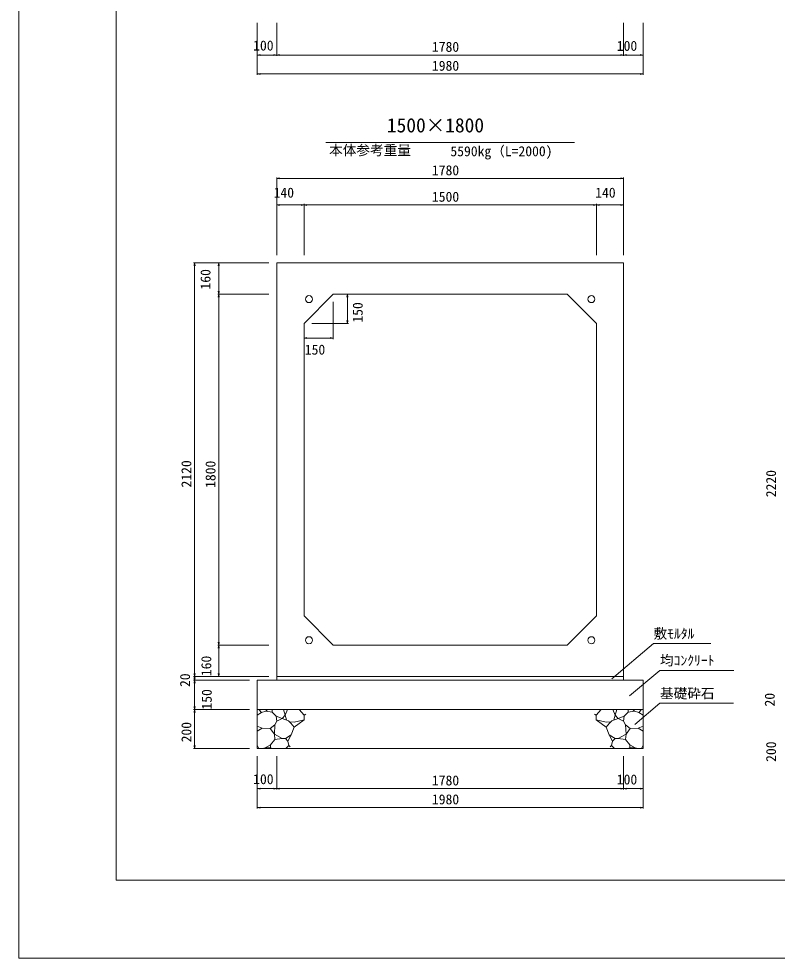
# Model space of a CAD drawing. Units: millimetres on the paper. Extents: x 0 to 841, y 0 to 594.
# Drawn here: x 0 to 194.6, y 0 to 240.9 of the extents above; entities that cross this region are included whole.
import ezdxf
from ezdxf.enums import TextEntityAlignment as Align

# ---------------------------------------------------------------- set-up
doc = ezdxf.new("R2010")
doc.units = ezdxf.units.MM
for name, color, linetype, lineweight in [('0_2', 7, 'Continuous', 9), ('D-STR-DIM（寸法）', 7, 'Continuous', 18), ('D-STR-HTXT（旗揚げ）', 4, 'Continuous', 18), ('D-STR-STRn（構造物）', 5, 'Continuous', 18), ('D-STR（構造物外形線）', 1, 'Continuous', 18), ('D-TTL(外枠）', 2, 'Continuous', 18), ('DEFPOINTS_3', 8, 'Continuous', 18)]:
    doc.layers.add(name, color=color, linetype=linetype, lineweight=lineweight)
doc.layers.add('D-STR-TXT（文字）', color=7, linetype='Continuous')
doc.styles.add('ＭＳ ゴシック', font='')
doc.styles.get('ＭＳ ゴシック').set_extended_font_data('MS Gothic')

msp = doc.modelspace()

# ---------------------------------------------------------------- linework, layer by layer
at = {"layer": '0_2'}
for p, q in [((61.173, 231.605), (61.923, 231.73)), ((61.923, 231.48), (61.173, 231.605)), ((65.423, 231.73), (66.173, 231.605)), ((66.173, 231.605), (65.423, 231.48)), ((66.173, 231.605), (66.923, 231.73)), ((66.923, 231.48), (66.173, 231.605)), ((154.423, 231.73), (155.173, 231.605)), ((155.173, 231.605), (154.423, 231.48)), ((155.173, 231.605), (155.923, 231.73)), ((155.923, 231.48), (155.173, 231.605)), ((159.423, 231.73), (160.173, 231.605)), ((160.173, 231.605), (159.423, 231.48)), ((61.173, 226.751), (61.923, 226.876)), ((61.923, 226.626), (61.173, 226.751)), ((159.423, 226.876), (160.173, 226.751)), ((160.173, 226.751), (159.423, 226.626)), ((66.173, 199.946), (66.923, 200.071)), ((66.923, 199.821), (66.173, 199.946)), ((154.423, 200.071), (155.173, 199.946)), ((155.173, 199.946), (154.423, 199.821)), ((66.173, 193.165), (66.923, 193.29)), ((66.923, 193.04), (66.173, 193.165)), ((72.423, 193.29), (73.173, 193.165)), ((73.173, 193.165), (72.423, 193.04)), ((73.173, 193.165), (73.923, 193.29)), ((73.923, 193.04), (73.173, 193.165)), ((147.423, 193.29), (148.173, 193.165)), ((148.173, 193.165), (147.423, 193.04)), ((148.173, 193.165), (148.923, 193.29)), ((148.923, 193.04), (148.173, 193.165)), ((154.423, 193.29), (155.173, 193.165)), ((155.173, 193.165), (154.423, 193.04)), ((44.962, 177.524), (45.087, 178.274)), ((45.087, 178.274), (45.212, 177.524)), ((51.158, 177.524), (51.283, 178.274)), ((51.283, 178.274), (51.408, 177.524)), ((51.283, 170.274), (51.158, 171.024)), ((51.158, 169.524), (51.283, 170.274)), ((51.408, 171.024), (51.283, 170.274)), ((51.283, 170.274), (51.408, 169.524)), ((84.174, 169.524), (84.299, 170.274)), ((84.299, 170.274), (84.424, 169.524)), ((84.299, 162.774), (84.174, 163.524)), ((84.424, 163.524), (84.299, 162.774)), ((73.173, 159.027), (73.923, 159.152)), ((73.923, 158.902), (73.173, 159.027)), ((79.923, 159.152), (80.673, 159.027)), ((80.673, 159.027), (79.923, 158.902)), ((51.283, 80.274), (51.158, 81.024)), ((51.158, 79.524), (51.283, 80.274)), ((51.408, 81.024), (51.283, 80.274)), ((51.283, 80.274), (51.408, 79.524)), ((45.087, 72.274), (44.962, 73.024)), ((44.962, 71.524), (45.087, 72.274)), ((45.212, 73.024), (45.087, 72.274)), ((45.087, 72.274), (45.212, 71.524)), ((51.283, 72.274), (51.158, 73.024)), ((51.408, 73.024), (51.283, 72.274)), ((45.087, 71.274), (44.962, 72.024)), ((44.962, 70.524), (45.087, 71.274)), ((45.212, 72.024), (45.087, 71.274)), ((45.087, 71.274), (45.212, 70.524)), ((45.087, 63.774), (44.962, 64.524)), ((44.962, 63.024), (45.087, 63.774)), ((45.212, 64.524), (45.087, 63.774)), ((45.087, 63.774), (45.212, 63.024)), ((45.087, 53.774), (44.962, 54.524)), ((45.212, 54.524), (45.087, 53.774)), ((61.173, 43.487), (61.923, 43.612)), ((61.923, 43.362), (61.173, 43.487)), ((65.423, 43.612), (66.173, 43.487)), ((66.173, 43.487), (65.423, 43.362)), ((66.173, 43.487), (66.923, 43.612)), ((66.923, 43.362), (66.173, 43.487)), ((154.423, 43.612), (155.173, 43.487)), ((155.173, 43.487), (154.423, 43.362)), ((155.173, 43.487), (155.923, 43.612)), ((155.923, 43.362), (155.173, 43.487)), ((159.423, 43.612), (160.173, 43.487)), ((160.173, 43.487), (159.423, 43.362)), ((61.173, 38.634), (61.923, 38.759)), ((61.923, 38.509), (61.173, 38.634)), ((159.423, 38.759), (160.173, 38.634)), ((160.173, 38.634), (159.423, 38.509))]:
    msp.add_line(p, q, dxfattribs=at)
at = {"layer": '0_2', "color": 9, "lineweight": 18}
for p, q in [((61.173, 231.605), (61.273, 231.605)), ((66.173, 231.605), (66.073, 231.605)), ((66.173, 231.605), (66.273, 231.605)), ((155.173, 231.605), (155.073, 231.605)), ((155.173, 231.605), (155.273, 231.605)), ((160.173, 231.605), (160.073, 231.605)), ((61.173, 226.751), (61.273, 226.751)), ((160.173, 226.751), (160.073, 226.751)), ((66.173, 199.946), (66.273, 199.946)), ((155.173, 199.946), (155.073, 199.946)), ((66.173, 193.165), (66.273, 193.165)), ((73.173, 193.165), (73.073, 193.165)), ((73.173, 193.165), (73.273, 193.165)), ((148.173, 193.165), (148.073, 193.165)), ((148.173, 193.165), (148.273, 193.165)), ((155.173, 193.165), (155.073, 193.165)), ((45.087, 178.274), (45.087, 178.174)), ((51.283, 178.274), (51.283, 178.174)), ((51.283, 170.274), (51.283, 170.374)), ((51.283, 170.274), (51.283, 170.174)), ((84.299, 170.274), (84.299, 170.174)), ((84.299, 162.774), (84.299, 162.874)), ((73.173, 159.027), (73.273, 159.027)), ((80.673, 159.027), (80.573, 159.027)), ((51.283, 80.274), (51.283, 80.374)), ((51.283, 80.274), (51.283, 80.174)), ((45.087, 72.274), (45.087, 72.374)), ((45.087, 72.274), (45.087, 72.174)), ((51.283, 72.274), (51.283, 72.374)), ((45.087, 71.274), (45.087, 71.374)), ((45.087, 71.274), (45.087, 71.174)), ((45.087, 63.774), (45.087, 63.874)), ((45.087, 63.774), (45.087, 63.674)), ((45.087, 53.774), (45.087, 53.874)), ((61.173, 43.487), (61.273, 43.487)), ((66.173, 43.487), (66.073, 43.487)), ((66.173, 43.487), (66.273, 43.487)), ((155.173, 43.487), (155.073, 43.487)), ((155.173, 43.487), (155.273, 43.487)), ((160.173, 43.487), (160.073, 43.487)), ((61.173, 38.634), (61.273, 38.634)), ((160.173, 38.634), (160.073, 38.634))]:
    msp.add_line(p, q, dxfattribs=at)
at = {"layer": 'D-STR-DIM（寸法）'}
for p, q in [((61.173, 239.892), (61.173, 226.501)), ((66.173, 239.892), (66.173, 231.355)), ((155.173, 239.892), (155.173, 231.355)), ((160.173, 239.892), (160.173, 226.501)), ((61.273, 231.605), (66.073, 231.605)), ((66.273, 231.605), (155.073, 231.605)), ((155.273, 231.605), (160.073, 231.605)), ((61.273, 226.751), (160.073, 226.751)), ((66.173, 180.274), (66.173, 200.196)), ((155.073, 199.946), (66.273, 199.946)), ((155.173, 180.274), (155.173, 200.196)), ((66.273, 193.165), (73.073, 193.165)), ((73.173, 180.274), (73.173, 193.415)), ((73.273, 193.165), (148.073, 193.165)), ((148.173, 180.274), (148.173, 193.415)), ((148.273, 193.165), (155.073, 193.165)), ((64.173, 178.274), (44.837, 178.274)), ((45.087, 178.174), (45.087, 72.374)), ((51.283, 170.374), (51.283, 178.174)), ((64.173, 170.274), (51.033, 170.274)), ((51.283, 80.374), (51.283, 170.174)), ((82.673, 170.274), (84.549, 170.274)), ((84.299, 162.874), (84.299, 170.174)), ((80.673, 168.274), (80.673, 158.777)), ((75.173, 162.774), (84.549, 162.774)), ((73.173, 160.774), (73.173, 158.777)), ((80.573, 159.027), (73.273, 159.027)), ((64.173, 80.274), (51.033, 80.274)), ((51.283, 80.174), (51.283, 72.374)), ((64.173, 72.274), (44.837, 72.274)), ((59.173, 71.274), (44.837, 71.274)), ((45.087, 72.174), (45.087, 71.374)), ((45.087, 71.174), (45.087, 63.874)), ((59.173, 63.774), (44.837, 63.774)), ((45.087, 63.674), (45.087, 53.874)), ((59.173, 53.774), (44.837, 53.774)), ((61.173, 51.774), (61.173, 38.384)), ((66.173, 51.774), (66.173, 43.237)), ((155.173, 51.774), (155.173, 43.237)), ((160.173, 51.774), (160.173, 38.384)), ((61.273, 43.487), (66.073, 43.487)), ((66.273, 43.487), (155.073, 43.487)), ((155.273, 43.487), (160.073, 43.487)), ((61.273, 38.634), (160.073, 38.634))]:
    msp.add_line(p, q, dxfattribs=at)
at = {"layer": 'D-STR-HTXT（旗揚げ）'}
for p, q in [((78.781, 209.209), (142.565, 209.209)), ((152.106, 71.676), (162.839, 80.694)), ((177.501, 80.694), (162.839, 80.694)), ((156.699, 67.261), (164.498, 73.814)), ((183.423, 73.814), (164.498, 73.814)), ((158.024, 59.922), (164.498, 65.361)), ((183.361, 65.361), (164.498, 65.361))]:
    msp.add_line(p, q, dxfattribs=at)
at = {"layer": 'D-STR-STRn（構造物）'}
for p, q in [((66.173, 72.274), (66.173, 71.274)), ((155.173, 72.274), (155.173, 71.274)), ((61.173, 71.274), (160.173, 71.274)), ((61.173, 71.274), (61.173, 53.774)), ((160.173, 71.274), (160.173, 53.774)), ((61.173, 63.774), (160.173, 63.774)), ((62.238, 62.984), (61.173, 62.357)), ((62.238, 62.984), (61.574, 63.774)), ((63.408, 63.361), (62.238, 62.984)), ((63.408, 63.361), (63.79, 63.774)), ((65.024, 63.101), (63.408, 63.361)), ((65.024, 63.101), (64.987, 63.774)), ((65.999, 62.038), (65.024, 63.101)), ((67.895, 63.774), (68.349, 62.338)), ((68.349, 62.338), (68.909, 63.774)), ((71.898, 63.774), (73.191, 62.333)), ((149.448, 63.774), (148.156, 62.333)), ((152.997, 62.338), (152.437, 63.774)), ((153.451, 63.774), (152.997, 62.338)), ((155.347, 62.038), (156.322, 63.101)), ((156.322, 63.101), (156.359, 63.774)), ((156.322, 63.101), (157.939, 63.361)), ((157.939, 63.361), (157.556, 63.774)), ((157.939, 63.361), (159.109, 62.984)), ((159.109, 62.984), (159.772, 63.774)), ((159.109, 62.984), (160.173, 62.357)), ((65.706, 59.854), (66.176, 60.798)), ((66.176, 60.798), (65.999, 62.038)), ((67.546, 61.506), (65.999, 62.038)), ((66.176, 60.798), (67.546, 61.506)), ((68.349, 62.338), (67.546, 61.506)), ((67.546, 61.506), (69.199, 60.894)), ((68.349, 62.338), (68.662, 61.093)), ((69.199, 60.894), (69.811, 60.313)), ((69.505, 60.603), (70.628, 60.495)), ((69.811, 60.313), (70.638, 59.211)), ((70.628, 60.495), (73.191, 61.151)), ((70.638, 59.211), (73.191, 61.151)), ((73.191, 62.333), (73.628, 62.552)), ((73.191, 62.333), (73.191, 61.151)), ((73.191, 61.151), (73.241, 61.14)), ((148.156, 62.333), (147.718, 62.552)), ((148.156, 61.151), (148.105, 61.14)), ((148.156, 62.333), (148.156, 61.151)), ((150.719, 60.495), (148.156, 61.151)), ((150.708, 59.211), (148.156, 61.151)), ((151.535, 60.313), (150.708, 59.211)), ((151.841, 60.603), (150.719, 60.495)), ((152.147, 60.894), (151.535, 60.313)), ((153.801, 61.506), (152.147, 60.894)), ((152.997, 62.338), (152.684, 61.093)), ((152.997, 62.338), (153.801, 61.506)), ((153.801, 61.506), (155.347, 62.038)), ((155.17, 60.798), (153.801, 61.506)), ((155.17, 60.798), (155.347, 62.038)), ((155.641, 59.854), (155.17, 60.798)), ((62.469, 58.955), (61.173, 59.501)), ((61.173, 58.219), (62.469, 58.955)), ((62.469, 58.955), (64.506, 58.921)), ((64.506, 58.921), (65.706, 59.854)), ((65.564, 57.454), (64.506, 58.921)), ((65.564, 57.454), (65.706, 59.854)), ((70.638, 59.211), (69.911, 57.268)), ((150.708, 59.211), (151.436, 57.268)), ((155.783, 57.454), (155.641, 59.854)), ((156.84, 58.921), (155.641, 59.854)), ((155.783, 57.454), (156.84, 58.921)), ((158.877, 58.955), (156.84, 58.921)), ((158.877, 58.955), (160.173, 59.501)), ((160.173, 58.219), (158.877, 58.955)), ((64.591, 54.706), (65.691, 56.101)), ((65.691, 56.101), (65.564, 57.454)), ((65.564, 57.454), (67.55, 56.378)), ((67.55, 56.378), (65.691, 56.101)), ((68.389, 56.315), (67.55, 56.378)), ((69.911, 57.268), (68.389, 56.315)), ((68.389, 56.315), (69.022, 55.666)), ((69.022, 55.666), (69.911, 57.268)), ((69.26, 54.528), (69.022, 55.666)), ((152.324, 55.666), (151.436, 57.268)), ((151.436, 57.268), (152.957, 56.315)), ((152.087, 54.528), (152.324, 55.666)), ((152.957, 56.315), (152.324, 55.666)), ((152.957, 56.315), (153.796, 56.378)), ((155.783, 57.454), (153.796, 56.378)), ((153.796, 56.378), (155.656, 56.101)), ((155.656, 56.101), (155.783, 57.454)), ((156.755, 54.706), (155.656, 56.101)), ((61.6, 53.774), (61.173, 54.664)), ((61.173, 53.774), (160.173, 53.774)), ((63.227, 53.958), (62.468, 53.774)), ((63.227, 53.958), (64.591, 54.706)), ((64.483, 54.005), (63.227, 53.958)), ((65.008, 53.774), (64.483, 54.005)), ((64.591, 54.706), (64.617, 54.01)), ((68.506, 53.774), (69.26, 54.528)), ((69.26, 54.528), (69.65, 54.164)), ((152.087, 54.528), (151.697, 54.164)), ((152.84, 53.774), (152.087, 54.528)), ((156.338, 53.774), (156.863, 54.005)), ((156.755, 54.706), (156.73, 54.01)), ((158.12, 53.958), (156.755, 54.706)), ((156.863, 54.005), (158.12, 53.958)), ((158.12, 53.958), (158.878, 53.774)), ((159.747, 53.774), (160.173, 54.664))]:
    msp.add_line(p, q, dxfattribs=at)
at = {"layer": 'D-STR（構造物外形線）'}
for p, q in [((66.173, 72.274), (66.173, 178.274)), ((66.173, 178.274), (155.173, 178.274)), ((155.173, 178.274), (155.173, 72.274)), ((73.173, 162.774), (80.673, 170.274)), ((80.673, 170.274), (140.673, 170.274)), ((140.673, 170.274), (148.173, 162.774)), ((73.173, 87.774), (73.173, 162.774)), ((148.173, 162.774), (148.173, 87.774)), ((80.673, 80.274), (73.173, 87.774)), ((148.173, 87.774), (140.673, 80.274)), ((140.673, 80.274), (80.673, 80.274)), ((155.173, 72.274), (66.173, 72.274))]:
    msp.add_line(p, q, dxfattribs=at)
for centre in [(74.448, 168.999), (146.898, 168.999), (74.448, 81.549), (146.898, 81.549)]:
    msp.add_circle(centre, 0.9, dxfattribs=at)
at = {"layer": 'D-TTL(外枠）'}
for p, q in [((25, 20), (25, 574)), ((820, 20), (25, 20))]:
    msp.add_line(p, q, dxfattribs=at)
at = {"layer": 'DEFPOINTS_3'}
for q in [(0, 594), (840, 0)]:
    msp.add_line((0, 0), q, dxfattribs=at)

# ---------------------------------------------------------------- texts
at = {"layer": 'D-STR-DIM（寸法）', "style": 'ＭＳ ゴシック'}
for s, p in [('100', (60.129, 231.983)), ('1780', (105.992, 231.655)), ('100', (153.422, 231.899)), ('1980', (105.992, 226.801)), ('1780', (105.992, 199.996)), ('140', (65.381, 194.267)), ('140', (147.881, 194.267)), ('1500', (105.992, 193.215)), ('150', (73.379, 154.011)), ('100', (60.129, 43.865)), ('1780', (105.992, 43.537)), ('100', (153.422, 43.782)), ('1980', (105.992, 38.684))]:
    msp.add_text(s, height=2.566, dxfattribs=at).set_placement(p, align=Align.BOTTOM_LEFT)
for s, p in [('160', (49.946, 171.468)), ('150', (88.997, 162.98)), ('2120', (45.037, 120.708)), ('1800', (51.233, 120.593)), ('2220', (195.037, 118.208)), ('160', (50.143, 72.332)), ('20', (44.692, 69.547)), ('150', (50.273, 63.759)), ('20', (194.692, 64.547)), ('200', (45.037, 55.345)), ('200', (195.037, 50.345))]:
    msp.add_text(s, height=2.566, rotation=90, dxfattribs=at).set_placement(p, align=Align.BOTTOM_LEFT)
at = {"layer": 'D-STR-TXT（文字）', "style": 'ＭＳ ゴシック'}
for s, height, p in [('1500×1800', 3.666, (94.43, 210.658)), ('本体参考重量', 2.566, (79.612, 205.142)), ('5590kg（L=2000)', 2.566, (110.732, 204.879)), ('敷ﾓﾙﾀﾙ', 2.566, (162.839, 81.194)), ('均ｺﾝｸﾘｰﾄ', 2.566, (164.498, 74.314)), ('基礎砕石', 2.566, (164.498, 65.861))]:
    msp.add_text(s, height=height, dxfattribs=at).set_placement(p, align=Align.BOTTOM_LEFT)

doc.saveas('drawing.dxf')
